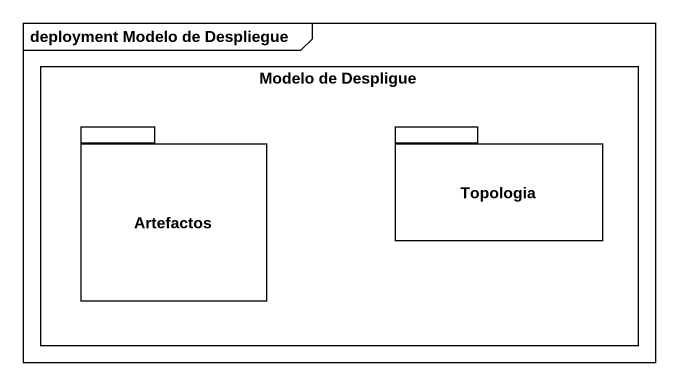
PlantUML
@startuml
mainframe deployment Modelo de Despliegue
rectangle "Modelo de Despligue" as Modelo_de_Despligue {
  package Artefactos {
  }
  package Topologia {
  }
}
@enduml
